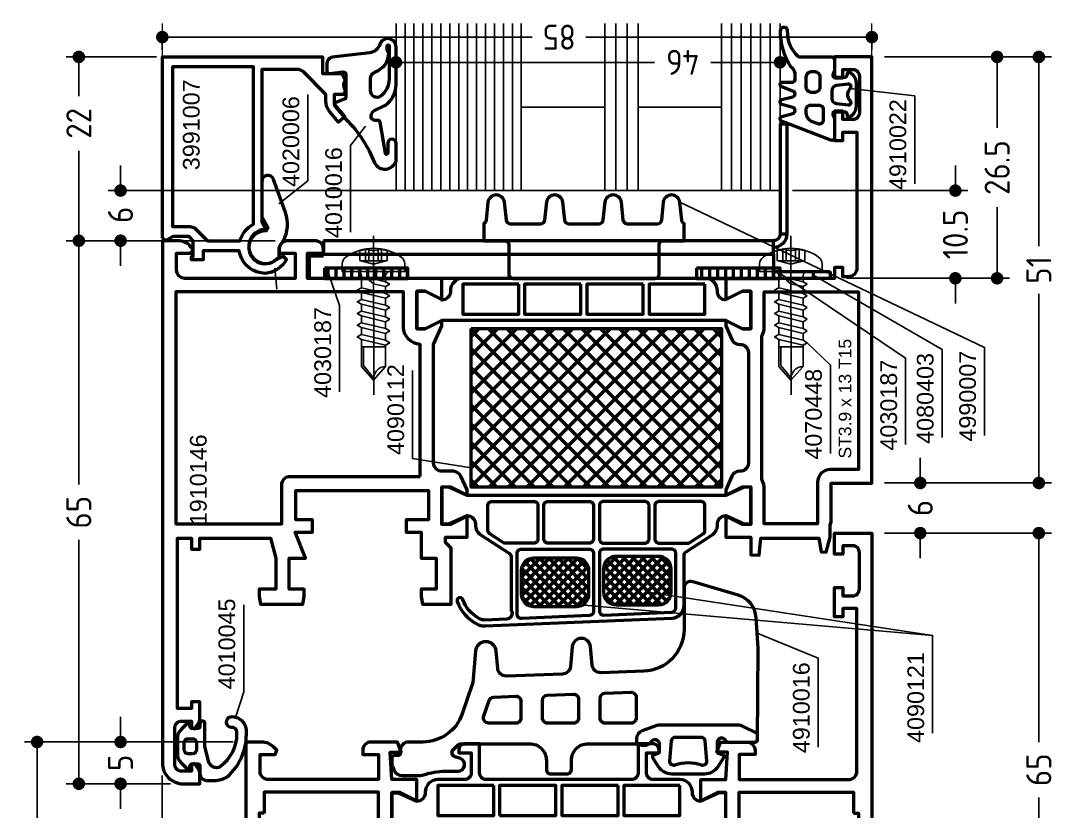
# Model space of a CAD drawing. Header units: millimetres. Extents: x 10 to 163, y -21 to 218.
# Drawn here: x 29.8 to 153.8, y 123.5 to 218.2 of the extents above; entities that cross this region are included whole.
import ezdxf

# ---------------------------------------------------------------- set-up
doc = ezdxf.new("R2010")
doc.units = ezdxf.units.MM
doc.linetypes.add('CENTER', pattern=[50.8, 31.75, -6.35, 6.35, -6.35])
doc.linetypes.add('HIDDEN', pattern=[9.525, 6.35, -3.175])
for name, color, linetype, lineweight in [('AM_5', 3, 'Continuous', 25), ('AM_C', 50, 'Continuous', 50), ('AM_S', 80, 'Continuous', 50), ('Cont2', 2, 'Continuous', 25), ('Cont3', 70, 'Continuous', 18)]:
    doc.layers.add(name, color=color, linetype=linetype, lineweight=lineweight)
doc.styles.add('HBS_DIMTEXTSTYLE', font='isocp.shx')
doc.styles.add('SWISSL', font='swissl.ttf')
doc.dimstyles.new('Konstruktionsschnitt 1-1$0', dxfattribs={"dimtxt": 3, "dimasz": 1.5, "dimexe": 1.5, "dimexo": 1.5, "dimgap": 1.5, "dimtad": 0, "dimdsep": 46, "dimtxsty": 'HBS_DIMTEXTSTYLE', "dimblk": 'PUNKT', "dimcen": 0, "dimclrd": 3, "dimclre": 3, "dimclrt": 2, "dimadec": 1, "dimazin": 2, "dimtfac": 0.7, "dimtofl": 0, "dimtmove": 0, "dimatfit": 3, "dimfxl": 0, "dimtolj": 1, "dimtzin": 0, "dimarcsym": 0})

# ---------------------------------------------------------------- blocks, each defined once
blk = doc.blocks.new('PUNKT')
at = {"color": 0, "linetype": 'Continuous'}
blk.add_line((-0.5, 0), (-1, 0), dxfattribs=at)
at = {"color": 0, "linetype": 'Continuous', "const_width": 0.5}
blk.add_lwpolyline([(-0.25, 0, 1), (0.25, 0, 1)], format="xyb", close=True, dxfattribs=at)
blk = doc.blocks.new('*D6')
at = {"layer": 'AM_5', "color": 3, "lineweight": -2, "transparency": 16777216}
for p, q in [((133.31, 156.82), (153.31, 156.82)), ((151.81, 155.32), (151.81, 131.79)), ((151.81, 93.32), (151.81, 125.18)), ((133.31, 91.82), (153.31, 91.82))]:
    blk.add_line(p, q, dxfattribs=at)
at = {"layer": 'AM_5', "color": 3, "lineweight": -2, "transparency": 16777216, "xscale": 1.5, "yscale": 1.5, "zscale": 1.5}
for p, rotation in [((151.81, 156.82), 90), ((151.81, 91.82), 270)]:
    blk.add_blockref('PUNKT', p, dxfattribs=dict(at, rotation=rotation))
at = {"layer": 'AM_5', "color": 2, "linetype": 'Continuous', "transparency": 16777216, "insert": (151.81, 128.49), "char_height": 3, "attachment_point": 5, "rotation": 90, "style": 'HBS_DIMTEXTSTYLE'}
blk.add_mtext('\\A1;65', dxfattribs=at)
blk = doc.blocks.new('*D7')
at = {"layer": 'AM_5', "color": 3, "lineweight": -2, "transparency": 16777216}
for p, q in [((141.81, 199.32), (141.81, 200.82)), ((122.31, 197.82), (143.31, 197.82)), ((128.81, 187.32), (143.31, 187.32)), ((141.81, 185.82), (141.81, 184.32))]:
    blk.add_line(p, q, dxfattribs=at)
at = {"layer": 'AM_5', "color": 3, "lineweight": -2, "transparency": 16777216, "xscale": 1.5, "yscale": 1.5, "zscale": 1.5}
for p, rotation in [((141.81, 197.82), 270), ((141.81, 187.32), 90)]:
    blk.add_blockref('PUNKT', p, dxfattribs=dict(at, rotation=rotation))
at = {"layer": 'AM_5', "color": 2, "linetype": 'Continuous', "transparency": 16777216, "insert": (141.81, 192.57), "char_height": 3, "attachment_point": 5, "rotation": 90, "style": 'HBS_DIMTEXTSTYLE'}
blk.add_mtext('\\A1;10.5', dxfattribs=at)
blk = doc.blocks.new('*D8')
at = {"layer": 'AM_5', "color": 3, "lineweight": -2, "transparency": 16777216}
for p, q in [((133.31, 213.82), (148.31, 213.82)), ((146.81, 212.32), (146.81, 205.32)), ((146.81, 188.82), (146.81, 195.82)), ((128.81, 187.32), (148.31, 187.32))]:
    blk.add_line(p, q, dxfattribs=at)
at = {"layer": 'AM_5', "color": 3, "lineweight": -2, "transparency": 16777216, "xscale": 1.5, "yscale": 1.5, "zscale": 1.5}
for p, rotation in [((146.81, 213.82), 90), ((146.81, 187.32), 270)]:
    blk.add_blockref('PUNKT', p, dxfattribs=dict(at, rotation=rotation))
at = {"layer": 'AM_5', "color": 2, "linetype": 'Continuous', "transparency": 16777216, "insert": (146.81, 200.57), "char_height": 3, "attachment_point": 5, "rotation": 90, "style": 'HBS_DIMTEXTSTYLE'}
blk.add_mtext('\\A1;26.5', dxfattribs=at)
blk = doc.blocks.new('*D9')
at = {"layer": 'AM_5', "color": 3, "lineweight": -2, "transparency": 16777216}
for p, q in [((133.31, 213.82), (153.31, 213.82)), ((151.81, 212.32), (151.81, 191.17)), ((151.81, 164.32), (151.81, 185.47)), ((133.31, 162.82), (153.31, 162.82))]:
    blk.add_line(p, q, dxfattribs=at)
at = {"layer": 'AM_5', "color": 3, "lineweight": -2, "transparency": 16777216, "xscale": 1.5, "yscale": 1.5, "zscale": 1.5}
for p, rotation in [((151.81, 213.82), 90), ((151.81, 162.82), 270)]:
    blk.add_blockref('PUNKT', p, dxfattribs=dict(at, rotation=rotation))
at = {"layer": 'AM_5', "color": 2, "linetype": 'Continuous', "transparency": 16777216, "insert": (151.81, 188.32), "char_height": 3, "attachment_point": 5, "rotation": 90, "style": 'HBS_DIMTEXTSTYLE'}
blk.add_mtext('\\A1;51', dxfattribs=at)
blk = doc.blocks.new('*D10')
at = {"layer": 'AM_5', "color": 3, "lineweight": -2, "transparency": 16777216}
for p, q in [((137.61, 164.32), (137.61, 165.82)), ((133.31, 162.82), (139.11, 162.82)), ((133.31, 156.82), (139.11, 156.82)), ((137.61, 155.32), (137.61, 153.82))]:
    blk.add_line(p, q, dxfattribs=at)
at = {"layer": 'AM_5', "color": 3, "lineweight": -2, "transparency": 16777216, "xscale": 1.5, "yscale": 1.5, "zscale": 1.5}
for p, rotation in [((137.61, 162.82), 270), ((137.61, 156.82), 90)]:
    blk.add_blockref('PUNKT', p, dxfattribs=dict(at, rotation=rotation))
at = {"layer": 'AM_5', "color": 2, "linetype": 'Continuous', "transparency": 16777216, "insert": (137.61, 159.82), "char_height": 3, "attachment_point": 5, "rotation": 90, "style": 'HBS_DIMTEXTSTYLE'}
blk.add_mtext('\\A1;6', dxfattribs=at)
blk = doc.blocks.new('*D11')
at = {"layer": 'AM_5', "color": 3, "lineweight": -2, "transparency": 16777216}
for p, q in [((74.81, 216.32), (74.81, 211.67)), ((120.81, 216.32), (120.81, 211.67)), ((76.31, 213.17), (105.77, 213.17)), ((119.31, 213.17), (112.52, 213.17))]:
    blk.add_line(p, q, dxfattribs=at)
at = {"layer": 'AM_5', "color": 3, "lineweight": -2, "transparency": 16777216, "xscale": 1.5, "yscale": 1.5, "zscale": 1.5, "rotation": 180}
blk.add_blockref('PUNKT', (74.81, 213.17), dxfattribs=at)
at = {"layer": 'AM_5', "color": 3, "lineweight": -2, "transparency": 16777216, "xscale": 1.5, "yscale": 1.5, "zscale": 1.5}
blk.add_blockref('PUNKT', (120.81, 213.17), dxfattribs=at)
at = {"layer": 'AM_5', "color": 2, "linetype": 'Continuous', "transparency": 16777216, "insert": (109.14, 213.17), "char_height": 3, "attachment_point": 5, "rotation": 180, "style": 'HBS_DIMTEXTSTYLE'}
blk.add_mtext('\\A1;46', dxfattribs=at)
blk = doc.blocks.new('*D12')
at = {"layer": 'AM_5', "color": 3, "lineweight": -2, "transparency": 16777216}
for p, q in [((46.81, 216.32), (46.81, 214.69)), ((48.31, 216.19), (91.13, 216.19)), ((130.31, 216.19), (97.55, 216.19)), ((131.81, 216.32), (131.81, 214.69))]:
    blk.add_line(p, q, dxfattribs=at)
at = {"layer": 'AM_5', "color": 3, "lineweight": -2, "transparency": 16777216, "xscale": 1.5, "yscale": 1.5, "zscale": 1.5, "rotation": 180}
blk.add_blockref('PUNKT', (46.81, 216.19), dxfattribs=at)
at = {"layer": 'AM_5', "color": 3, "lineweight": -2, "transparency": 16777216, "xscale": 1.5, "yscale": 1.5, "zscale": 1.5}
blk.add_blockref('PUNKT', (131.81, 216.19), dxfattribs=at)
at = {"layer": 'AM_5', "color": 2, "linetype": 'Continuous', "transparency": 16777216, "insert": (94.34, 216.19), "char_height": 3, "attachment_point": 5, "rotation": 180, "style": 'HBS_DIMTEXTSTYLE'}
blk.add_mtext('\\A1;85', dxfattribs=at)
blk = doc.blocks.new('*D13')
at = {"layer": 'AM_5', "color": 3, "lineweight": -2, "transparency": 16777216}
for p, q in [((41.81, 199.32), (41.81, 200.82)), ((88.37, 197.82), (40.31, 197.82)), ((60.31, 191.82), (40.31, 191.82)), ((41.81, 190.32), (41.81, 188.82))]:
    blk.add_line(p, q, dxfattribs=at)
at = {"layer": 'AM_5', "color": 3, "lineweight": -2, "transparency": 16777216, "xscale": 1.5, "yscale": 1.5, "zscale": 1.5}
for p, rotation in [((41.81, 197.82), 270), ((41.81, 191.82), 90)]:
    blk.add_blockref('PUNKT', p, dxfattribs=dict(at, rotation=rotation))
at = {"layer": 'AM_5', "color": 2, "linetype": 'Continuous', "transparency": 16777216, "insert": (41.81, 194.92), "char_height": 3, "attachment_point": 5, "rotation": 90, "style": 'HBS_DIMTEXTSTYLE'}
blk.add_mtext('\\A1;6', dxfattribs=at)
blk = doc.blocks.new('*D14')
at = {"layer": 'AM_5', "color": 3, "lineweight": -2, "transparency": 16777216}
for p, q in [((46.11, 213.82), (35.31, 213.82)), ((36.81, 212.32), (36.81, 209.14)), ((36.81, 193.32), (36.81, 202.59)), ((46.11, 191.82), (35.31, 191.82))]:
    blk.add_line(p, q, dxfattribs=at)
at = {"layer": 'AM_5', "color": 3, "lineweight": -2, "transparency": 16777216, "xscale": 1.5, "yscale": 1.5, "zscale": 1.5}
for p, rotation in [((36.81, 213.82), 90), ((36.81, 191.82), 270)]:
    blk.add_blockref('PUNKT', p, dxfattribs=dict(at, rotation=rotation))
at = {"layer": 'AM_5', "color": 2, "linetype": 'Continuous', "transparency": 16777216, "insert": (36.81, 205.87), "char_height": 3, "attachment_point": 5, "rotation": 90, "style": 'HBS_DIMTEXTSTYLE'}
blk.add_mtext('\\A1;22', dxfattribs=at)
blk = doc.blocks.new('*D15')
at = {"layer": 'AM_5', "color": 3, "lineweight": -2, "transparency": 16777216}
for p, q in [((46.11, 191.82), (35.31, 191.82)), ((36.81, 190.32), (36.81, 162.62)), ((36.81, 128.32), (36.81, 156.01)), ((47.81, 126.82), (35.31, 126.82))]:
    blk.add_line(p, q, dxfattribs=at)
at = {"layer": 'AM_5', "color": 3, "lineweight": -2, "transparency": 16777216, "xscale": 1.5, "yscale": 1.5, "zscale": 1.5}
for p, rotation in [((36.81, 191.82), 90), ((36.81, 126.82), 270)]:
    blk.add_blockref('PUNKT', p, dxfattribs=dict(at, rotation=rotation))
at = {"layer": 'AM_5', "color": 2, "linetype": 'Continuous', "transparency": 16777216, "insert": (36.81, 159.32), "char_height": 3, "attachment_point": 5, "rotation": 90, "style": 'HBS_DIMTEXTSTYLE'}
blk.add_mtext('\\A1;65', dxfattribs=at)
blk = doc.blocks.new('*D16')
at = {"layer": 'AM_5', "color": 3, "lineweight": -2, "transparency": 16777216}
for p, q in [((41.81, 133.32), (41.81, 134.82)), ((55.31, 131.82), (40.31, 131.82)), ((47.81, 126.82), (40.31, 126.82)), ((41.81, 125.32), (41.81, 123.82))]:
    blk.add_line(p, q, dxfattribs=at)
at = {"layer": 'AM_5', "color": 3, "lineweight": -2, "transparency": 16777216, "xscale": 1.5, "yscale": 1.5, "zscale": 1.5}
for p, rotation in [((41.81, 131.82), 270), ((41.81, 126.82), 90)]:
    blk.add_blockref('PUNKT', p, dxfattribs=dict(at, rotation=rotation))
at = {"layer": 'AM_5', "color": 2, "linetype": 'Continuous', "transparency": 16777216, "insert": (41.81, 129.32), "char_height": 3, "attachment_point": 5, "rotation": 90, "style": 'HBS_DIMTEXTSTYLE'}
blk.add_mtext('\\A1;5', dxfattribs=at)
blk = doc.blocks.new('*D17')
at = {"layer": 'AM_5', "color": 3, "lineweight": -2, "transparency": 16777216}
for p, q in [((56.81, 130.32), (56.81, 117.84)), ((46.81, 127.82), (46.81, 117.84)), ((48.31, 119.34), (49.36, 119.34)), ((55.31, 119.34), (55.07, 119.34))]:
    blk.add_line(p, q, dxfattribs=at)
at = {"layer": 'AM_5', "color": 3, "lineweight": -2, "transparency": 16777216, "xscale": 1.5, "yscale": 1.5, "zscale": 1.5, "rotation": 180}
blk.add_blockref('PUNKT', (46.81, 119.34), dxfattribs=at)
at = {"layer": 'AM_5', "color": 3, "lineweight": -2, "transparency": 16777216, "xscale": 1.5, "yscale": 1.5, "zscale": 1.5}
blk.add_blockref('PUNKT', (56.81, 119.34), dxfattribs=at)
at = {"layer": 'AM_5', "color": 2, "linetype": 'Continuous', "transparency": 16777216, "insert": (52.21, 119.34), "char_height": 3, "attachment_point": 5, "rotation": 180, "style": 'HBS_DIMTEXTSTYLE'}
blk.add_mtext('\\A1;10', dxfattribs=at)
blk = doc.blocks.new('*D5')
at = {"layer": 'AM_5', "color": 3, "lineweight": -2, "transparency": 16777216}
for p, q in [((55.31, 131.82), (30.31, 131.82)), ((31.81, 130.32), (31.81, 115.12)), ((31.81, 93.32), (31.81, 108.51)), ((55.31, 91.82), (30.31, 91.82))]:
    blk.add_line(p, q, dxfattribs=at)
at = {"layer": 'AM_5', "color": 3, "lineweight": -2, "transparency": 16777216, "xscale": 1.5, "yscale": 1.5, "zscale": 1.5}
for p, rotation in [((31.81, 131.82), 90), ((31.81, 91.82), 270)]:
    blk.add_blockref('PUNKT', p, dxfattribs=dict(at, rotation=rotation))
at = {"layer": 'AM_5', "color": 2, "linetype": 'Continuous', "transparency": 16777216, "insert": (31.81, 111.82), "char_height": 3, "attachment_point": 5, "rotation": 90, "style": 'HBS_DIMTEXTSTYLE'}
blk.add_mtext('\\A1;40', dxfattribs=at)
blk = doc.blocks.new('WS4070448')
at = {"linetype": 'CENTER'}
blk.add_line((-0.02, -14.76), (0, 4.3), dxfattribs=at)
at = {"linetype": 'HIDDEN'}
for p, q in [((-0.97, 1.33), (-0.97, 2.72)), ((-0.56, 1.33), (-0.56, 2.61)), ((0.56, 1.33), (0.56, 2.61)), ((0.97, 1.33), (0.97, 2.72))]:
    blk.add_line(p, q, dxfattribs=at)
for p, q in [((-1.45, -9), (-1.45, -11.36)), ((-1.45, -9), (1.45, -9)), ((1.45, -11.36), (1.45, -9)), ((-1.45, -11.36), (0, -13)), ((0, -13), (1.45, -11.36))]:
    blk.add_line(p, q)
blk.add_lwpolyline([(3.32, 1.75, 0.314856), (-3.32, 1.75, 0.244912), (-3.75, 0.93), (-3.75, 0), (3.75, 0), (3.75, 0.93, 0.244912), (3.32, 1.75, 0.138291)], format="xyb")
for points in [[(-1.65, 2.56), (-1.65, 1.33)], [(1.65, 2.56), (1.65, 1.33)], [(-1.65, 1.33), (0, 0.89)], [(1.65, 1.33), (0, 0.89)]]:
    blk.add_lwpolyline(points, dxfattribs=at)
for points in [[(-1.95, -1.5), (-1.45, -1.79), (0, -1.44), (0.5, -1.07), (0, -0.87), (-1.45, -1.21)], [(-1.95, -2.9), (-1.45, -3.19), (1.45, -2.5), (1.95, -2.21), (1.45, -1.92), (-1.45, -2.61)], [(-1.95, -4.3), (-1.45, -4.59), (1.45, -3.9), (1.95, -3.61), (1.45, -3.32), (-1.45, -4.01)], [(-1.95, -5.7), (-1.45, -5.99), (1.45, -5.3), (1.95, -5.01), (1.45, -4.72), (-1.45, -5.41)], [(-1.95, -7.1), (-1.45, -7.39), (1.45, -6.7), (1.95, -6.41), (1.45, -6.12), (-1.45, -6.81)], [(-1.95, -8.5), (-1.45, -8.79), (1.45, -8.1), (1.95, -7.81), (1.45, -7.52), (-1.45, -8.21)]]:
    blk.add_lwpolyline(points, close=True)
for points in [[(-1.45, -0.5), (-1.45, -1.21)], [(1.45, -0.5), (1.45, -1.92)], [(-1.45, -1.79), (-1.45, -2.21)], [(-1.45, -1.79), (-1.45, -2.61)], [(-1.45, -1.79), (-1.45, -2.61)], [(-1.45, -3.19), (-1.45, -4.01)], [(1.45, -2.5), (1.45, -3.32)], [(-1.45, -4.59), (-1.45, -5.41)], [(1.45, -3.9), (1.45, -4.72)], [(-1.45, -5.99), (-1.45, -6.81)], [(1.45, -5.3), (1.45, -6.12)], [(-1.45, -7.39), (-1.45, -8.21)], [(1.45, -6.7), (1.45, -7.52)], [(1.45, -8.1), (1.45, -9)], [(-1.45, -8.79), (-1.45, -9)], [(1.2, -9), (1.2, -11.25), (0.03, -12.65)], [(1.45, -9.5), (1.45, -10.32)], [(-1.45, -10.19), (-1.45, -11.01)]]:
    blk.add_lwpolyline(points)
for centre, radius, start, end in [((-1.59, 3.84), 1.28, 267.2848, 298.8872), ((0, 5.49), 2.94, 250.6988, 289.3012), ((1.59, 3.84), 1.28, 241.1128, 272.7152), ((-1.31, 2.49), 1.21, 253.6643, 286.3357), ((0, 11.41), 10.13, 264.4948, 275.5052), ((1.31, 2.49), 1.21, 253.6643, 286.3357)]:
    blk.add_arc(centre, radius, start, end, dxfattribs=at)
for centre, radius, start, end in [((-1.95, -0.5), 0.5, 0, 90), ((1.95, -0.5), 0.5, 90, 180), ((-1.46, -12.83), 1.47, 353.4244, 89.6688)]:
    blk.add_arc(centre, radius, start, end)
blk = doc.blocks.new('ZAHL links')
at = {"layer": 'AM_5', "color": 2, "linetype": 'Continuous', "style": 'SWISSL'}
blk.add_attdef('XXX', (1.85, -2.5), '', height=1.5, dxfattribs=at)
blk = doc.blocks.new('WI1910146')
for points in [[(-57.5, 30.2), (-57.5, 29.55), (-59.5, 30.55), (-60.5, 30.55), (-60.5, 26.05), (-59.5, 26.05), (-57.5, 27.05), (-57.5, 24.5), (-60.5, 24.5), (-60.5, 22.4), (-61.5, 22.35), (-61.7, 24.4), (-68.65, 24.4), (-68.94, 22.75), (-69.52, 22.72), (-70, 24.5), (-70, 26), (-70.1, 26.37), (-70.1, 31), (-75, 31), (-75, 82), (-70.5, 82), (-70.5, 79.5), (-71.5, 79.5), (-71.5, 80.5), (-72.7, 80.5, 0.414214), (-73.5, 79.7), (-73.5, 75.3, 0.414214), (-72.7, 74.5), (-71.5, 74.5), (-71.5, 75.5), (-70.5, 75.5), (-70.5, 72), (-71.5, 72), (-71.5, 73), (-73.2, 73), (-73.2, 56.7, 0.414214), (-72.2, 55.7), (-71.5, 55.7), (-71.5, 56.8), (-70.5, 56.8), (-70.5, 55.5), (-57.5, 55.5), (-57.5, 52.95), (-59.5, 53.95), (-60.5, 53.95), (-60.5, 49.45), (-59.5, 49.45), (-57.5, 50.45), (-57.5, 49.8), (-58.23, 48.19, -0.301742), (-59.17, 47.6, 0.422452), (-60.2, 46.6), (-60.2, 33.4, 0.422452), (-59.17, 32.4, -0.301742), (-58.23, 31.81), (-57.5, 30.2)], [(-23.5, 32.4, 0.414214), (-22.5, 33.4), (-22.5, 47.6), (-23.5, 49.8), (-23.5, 50.45), (-21.5, 49.45), (-20.5, 49.45), (-20.5, 53.95), (-21.5, 53.95), (-23.5, 52.95), (-23.5, 55.5), (-7.4, 55.5), (-7.4, 58.5), (-9.3, 58.5), (-9.3, 59, -0.414214), (-8.3, 60), (-5, 60, -0.414214), (-4, 59), (-4, 58.5), (-5.9, 58.5), (-5.9, 55.5), (7.3, 55.5, 0.414214), (8.3, 56.5), (8.3, 58.5), (6.5, 58.5), (6.29, 59.01), (6.69, 59.41, -0.198912), (8.1, 60), (10, 60), (10, -2.5, -0.414214), (7.5, -5), (5.5, -5), (5.5, -3.81, -0.153102), (5.68, -3.24), (6.14, -2.59), (6.5, -2.7), (6.5, -3.5), (7.7, -3.5, 0.414214), (8.5, -2.7), (8.5, 1.7, 0.414214), (7.7, 2.5), (6.5, 2.5), (6.5, 1.7), (6.14, 1.59), (5.68, 2.24, -0.153102), (5.5, 2.81), (5.5, 4.8), (6.5, 4.8), (6.5, 4), (8.2, 4), (8.2, 24.4), (6.5, 24.4), (6.5, 23.1), (5.5, 23.1), (5.5, 24.4), (-2.96, 24.4), (-3.6, 22), (-3.6, 18.3), (-1.6, 18.3), (-1.6, 17.4), (-1.76, 16.5), (-6.84, 16.5), (-7, 17.4), (-7, 18.3), (-5.2, 18.3), (-5.2, 22), (-7.14, 22), (-5.9, 25.1), (-8, 25.1), (-8, 26.6), (-6, 26.6), (-6, 30.1), (-21.9, 30.1), (-21.9, 26.6), (-19.2, 26.6), (-19.2, 25.1), (-21, 25.1), (-21, 22), (-22.8, 22), (-22.8, 18.3), (-21, 18.3), (-21, 17.4), (-21.16, 16.5), (-24.6, 16.5), (-24.6, 23.2), (-23.9, 23.9), (-23.9, 24.5), (-26.5, 24.5), (-26.5, 27.05), (-24.5, 26.05), (-23.5, 26.05), (-23.5, 30.55), (-24.5, 30.55), (-26.5, 29.55), (-26.5, 30.2), (-25.77, 31.81, -0.294108), (-24.86, 32.4), (-23.5, 32.4)], [(-57.5, 52.9, 0.414214), (-56.5, 53.9), (-56.5, 54, -0.414214), (-55, 55.5), (-26, 55.5, -0.414214), (-24.5, 54), (-24.5, 53.9, 0.414214), (-23.5, 52.9), (-23.5, 52.95), (-21.5, 53.95), (-20.5, 53.95), (-20.5, 49.45), (-21.5, 49.45), (-23.5, 50.45), (-23.5, 50.5), (-57.5, 50.5), (-57.5, 50.45), (-59.5, 49.45), (-60.5, 49.45), (-60.5, 53.95), (-59.5, 53.95), (-57.5, 52.95), (-57.5, 52.9)], [(-62.1, 49.65), (-62.1, 53.9), (-73.4, 53.9), (-73.4, 32.6), (-70, 32.6, -0.414214), (-68.5, 31.1), (-68.5, 26.1), (-62.1, 26.1), (-62.1, 30.35, -0.112281), (-61.9, 31.24, 0.112281), (-61.8, 31.67), (-61.8, 48.33, 0.112281), (-61.9, 48.76, -0.112281), (-62.1, 49.65)], [(-20.9, 31.8), (-20.9, 47.6, 0.407087), (-18.9, 49.65), (-18.9, 53.9), (8.4, 53.9), (8.4, 26.1), (-4.3, 26.1), (-4.3, 30.8, 0.414214), (-5.3, 31.8), (-20.9, 31.8)], [(-28.18, 24.75), (-31.57, 22.55, 0.253968), (-31.8, 22.13), (-31.8, 15.77, 0.569247), (-31.23, 14.71), (-28.65, 14.6, 0.139453), (-27.96, 14.77, 0.173382), (-25.98, 17.05, -1), (-25.32, 16.8, -0.173382), (-27.62, 14.16, -0.139453), (-28.68, 13.9), (-51.06, 14.84, -0.401995), (-52.5, 16.34), (-52.5, 22.33, 0.253968), (-52.73, 22.75), (-55.82, 24.75, -0.253968), (-56.5, 26.01), (-56.5, 26.1, 0.414214), (-57.5, 27.1), (-57.5, 27.1), (-57.5, 27.1), (-57.5, 27.1), (-59.7, 26.1), (-60.5, 26.1), (-60.5, 30.5), (-59.7, 30.5), (-57.5, 29.5), (-26.5, 29.5), (-24.3, 30.5), (-23.5, 30.5), (-23.5, 26.1), (-24.3, 26.1), (-26.5, 27.1, 0.414214), (-27.5, 26.1), (-27.5, 26.01, -0.253968), (-28.18, 24.75)], [(-53.19, 23.88), (-54.77, 24.91, -0.253968), (-55, 25.33), (-55, 28.3, -0.414214), (-54.5, 28.8), (-49.5, 28.8, -0.414214), (-49, 28.3), (-49, 24.3, -0.414214), (-49.5, 23.8), (-52.91, 23.8, -0.144993), (-53.19, 23.88)], [(-48.3, 28.3, -0.414214), (-47.8, 28.8), (-42.85, 28.8, -0.414214), (-42.35, 28.3), (-42.35, 24.3, -0.414214), (-42.85, 23.8), (-47.8, 23.8, -0.414214), (-48.3, 24.3), (-48.3, 28.3)], [(-41.65, 28.3), (-41.65, 24.3, 0.414214), (-41.15, 23.8), (-36.2, 23.8, 0.414214), (-35.7, 24.3), (-35.7, 28.3, 0.414214), (-36.2, 28.8), (-41.15, 28.8, 0.414214), (-41.65, 28.3)], [(-30.81, 23.88), (-29.23, 24.91, 0.253968), (-29, 25.33), (-29, 28.3, 0.414214), (-29.5, 28.8), (-34.5, 28.8, 0.414214), (-35, 28.3), (-35, 24.3, 0.414214), (-34.5, 23.8), (-31.09, 23.8, 0.144993), (-30.81, 23.88)], [(-42.87, 15.2), (-51.02, 15.54, -0.401995), (-51.5, 16.04), (-51.5, 22.6, -0.414214), (-51, 23.1), (-42.85, 23.1, -0.414214), (-42.35, 22.6), (-42.35, 15.7, -0.426538), (-42.87, 15.2)], [(-41.17, 15.13), (-33.02, 14.78, 0.426538), (-32.5, 15.28), (-32.5, 22.6, 0.414214), (-33, 23.1), (-41.15, 23.1, 0.414214), (-41.65, 22.6), (-41.65, 15.63, 0.401995), (-41.17, 15.13)]]:
    blk.add_lwpolyline(points, format="xyb", close=True)
for points in [[(-55, 54.8), (-48.3, 54.8), (-48.3, 51.2), (-55, 51.2), (-55, 54.8)], [(-47.6, 54.8), (-40.85, 54.8), (-40.85, 51.2), (-47.6, 51.2), (-47.6, 54.8)], [(-40.15, 54.8), (-33.4, 54.8), (-33.4, 51.2), (-40.15, 51.2), (-40.15, 54.8)], [(-32.7, 54.8), (-26, 54.8), (-26, 51.2), (-32.7, 51.2), (-32.7, 54.8)]]:
    blk.add_lwpolyline(points, close=True)
blk = doc.blocks.new('WI3991007')
for points in [[(0, 0.3), (0, 22), (-19.2, 22), (-19.2, 20), (-21.5, 20), (-21.9, 19.21, -0.339409), (-21.93, 17.99), (-21.7, 17.5), (-20.6, 17.5), (-20.6, 16.35), (-21.88, 14.82), (-21.12, 14.18), (-20.07, 15.43, 0.176327), (-19.6, 16.71), (-19.6, 17.5), (-16.89, 20.21, -0.201449), (-16.18, 20.5), (-11.9, 20.5), (-11.9, 2.2), (-12.48, 1.19), (-12.04, 1.13, -1.373176), (-13.64, -2.22), (-14.47, -1.83), (-14.87, -2.23, 0.274409), (-12.3, -3.9, 0.341999), (-9.3, -1.58), (-9.2, -1.2), (-4.9, -1.2), (-4.9, -2.3), (-3.5, -2.3), (-3.5, -1.9), (-3.7, -1.9), (-3.7, 0), (-3.2, 0.5), (-1.25, 0.5), (-0.45, 0.04), (0, 0.3)], [(-3.99, 1.41), (-5.4, 0), (-9.31, 0, 0.213458), (-10.9, 1.97), (-10.9, 20.8), (-1.2, 20.8), (-1.2, 1.7), (-3.28, 1.7, 0.198912), (-3.99, 1.41)]]:
    blk.add_lwpolyline(points, format="xyb", close=True)
blk = doc.blocks.new('WI1311073')
for points in [[(20.5, 29.8), (20.5, 30.5), (18.3, 29.5), (17.5, 29.5), (17.5, 33.9), (18.3, 33.9), (20.5, 32.9), (20.5, 35.5), (17.5, 35.5), (17.28, 38.8), (18.59, 38.8), (18.15, 40), (15, 40, 0.414214), (14, 39), (14, 38.5), (15.9, 38.5), (15.9, 35.5), (2.8, 35.5, -0.414214), (1.8, 36.5), (1.8, 56), (3.5, 56), (3.5, 55), (4.5, 55), (4.5, 58.5), (3.5, 58.5), (3.5, 57.5), (2.3, 57.5, -0.414214), (1.5, 58.3), (1.5, 62.7, -0.414214), (2.3, 63.5), (3.5, 63.5), (3.5, 62.5), (4.5, 62.5), (4.5, 65), (0, 65), (0, 0), (1.9, 0, 0.198912), (3.31, 0.59), (3.71, 0.99), (3.5, 1.5), (1.7, 1.5), (1.7, 3.5, -0.414214), (2.7, 4.5), (15.9, 4.5), (15.9, 1.5), (14, 1.5), (14, 1, 0.414214), (15, 0), (18.15, 0), (18.59, 1.2), (17.28, 1.2), (17.5, 4.5), (20.5, 4.5), (20.5, 7.1), (18.3, 6.1), (17.5, 6.1), (17.5, 10.5), (18.3, 10.5), (20.5, 9.5), (20.5, 10.2), (19.77, 11.81, 0.294108), (18.86, 12.4), (18.7, 12.4, -0.414214), (17.7, 13.4), (17.7, 26.6, -0.414214), (18.7, 27.6), (18.86, 27.6, 0.294108), (19.77, 28.19), (20.5, 29.8)], [(54.5, 32.9), (54.5, 32.95), (56.5, 33.95), (57.5, 33.95), (57.5, 29.45), (56.5, 29.45), (54.5, 30.45), (54.5, 30.5), (20.5, 30.5), (20.5, 30.45), (18.5, 29.45), (17.5, 29.45), (17.5, 33.95), (18.5, 33.95), (20.5, 32.95), (20.5, 32.9, 0.414214), (21.5, 33.9), (21.5, 34, -0.414214), (23, 35.5), (26.2, 35.5, 0.414214), (27, 36.3), (27, 38.7), (25.5, 38.7), (25.5, 39, -0.414214), (26.3, 39.8), (28, 39.8), (28, 36.3, 0.414214), (28.8, 35.5), (46.2, 35.5, 0.414214), (47, 36.3), (47, 39.8), (48.7, 39.8, -0.414214), (49.5, 39), (49.5, 38.7), (48, 38.7), (48, 36.3, 0.414214), (48.8, 35.5), (52, 35.5, -0.414214), (53.5, 34), (53.5, 33.9, 0.414214), (54.5, 32.9)], [(54.5, 10.2), (55.23, 11.81, -0.294108), (56.14, 12.4), (56.3, 12.4, 0.414214), (57.3, 13.4), (57.3, 26.6, 0.414214), (56.3, 27.6), (56.14, 27.6, -0.294108), (55.23, 28.19), (54.5, 29.8), (54.5, 30.5), (56.7, 29.5), (57.5, 29.5), (57.5, 33.9), (56.7, 33.9), (54.5, 32.9), (54.5, 35.5), (57.5, 35.5), (57.72, 38.8), (56.41, 38.8), (56.85, 40), (60, 40, -0.414214), (61, 39), (61, 38.5), (59.1, 38.5), (59.1, 35.5), (72.3, 35.5, 0.414214), (73.3, 36.5), (73.3, 38.5), (71.5, 38.5), (71.29, 39.01), (71.69, 39.41, -0.198912), (73.1, 40), (75, 40), (75, 0), (73.1, 0, -0.198912), (71.69, 0.59), (71.29, 0.99), (71.5, 1.5), (73.3, 1.5), (73.3, 3.5, 0.414214), (72.3, 4.5), (59.1, 4.5), (59.1, 1.5), (61, 1.5), (61, 1, -0.414214), (60, 0), (56.85, 0), (56.41, 1.2), (57.72, 1.2), (57.5, 4.5), (54.5, 4.5), (54.5, 7.1), (56.7, 6.1), (57.5, 6.1), (57.5, 10.5), (56.7, 10.5), (54.5, 9.5), (54.5, 10.2)], [(2.2, 31.5), (1.6, 31.5), (1.6, 8.5), (2.2, 8.5), (2.2, 6), (15.9, 6), (15.9, 10.35, -0.112281), (16.1, 11.24, 0.112281), (16.2, 11.67), (16.2, 28.33, 0.112281), (16.1, 28.76, -0.112281), (15.9, 29.65), (15.9, 34), (2.2, 34), (2.2, 31.5)], [(72.8, 31.5), (73.4, 31.5), (73.4, 8.5), (72.8, 8.5), (72.8, 6), (59.1, 6), (59.1, 10.35, 0.112281), (58.9, 11.24, -0.112281), (58.8, 11.67), (58.8, 28.33, -0.112281), (58.9, 28.76, 0.112281), (59.1, 29.65), (59.1, 34), (72.8, 34), (72.8, 31.5)], [(54.5, 7.1), (54.5, 7.05), (56.5, 6.05), (57.5, 6.05), (57.5, 10.55), (56.5, 10.55), (54.5, 9.55), (54.5, 9.5), (20.5, 9.5), (20.5, 9.55), (18.5, 10.55), (17.5, 10.55), (17.5, 6.05), (18.5, 6.05), (20.5, 7.05), (20.5, 7.1, -0.414214), (21.5, 6.1), (21.5, 6, 0.414214), (23, 4.5), (26.2, 4.5, -0.414214), (27, 3.7), (27, 1.3), (25.5, 1.3), (25.5, 1, 0.414214), (26.3, 0.2), (28, 0.2), (28, 3.7, -0.414214), (28.8, 4.5), (46.2, 4.5, -0.414214), (47, 3.7), (47, 0.2), (48.7, 0.2, 0.414214), (49.5, 1), (49.5, 1.3), (48, 1.3), (48, 3.7, -0.414214), (48.8, 4.5), (52, 4.5, 0.414214), (53.5, 6), (53.5, 6.1, -0.414214), (54.5, 7.1)]]:
    blk.add_lwpolyline(points, format="xyb", close=True)
for points in [[(23, 34.8), (29.7, 34.8), (29.7, 31.2), (23, 31.2), (23, 34.8)], [(30.4, 34.8), (37.15, 34.8), (37.15, 31.2), (30.4, 31.2), (30.4, 34.8)], [(44.6, 31.2), (37.85, 31.2), (37.85, 34.8), (44.6, 34.8), (44.6, 31.2)], [(45.3, 34.8), (52, 34.8), (52, 31.2), (45.3, 31.2), (45.3, 34.8)], [(23, 5.2), (29.7, 5.2), (29.7, 8.8), (23, 8.8), (23, 5.2)], [(30.4, 5.2), (37.15, 5.2), (37.15, 8.8), (30.4, 8.8), (30.4, 5.2)], [(44.6, 8.8), (37.85, 8.8), (37.85, 5.2), (44.6, 5.2), (44.6, 8.8)], [(45.3, 5.2), (52, 5.2), (52, 8.8), (45.3, 8.8), (45.3, 5.2)]]:
    blk.add_lwpolyline(points, close=True)
blk = doc.blocks.new('WI4010016')
for points in [[(1.19, 1.96, -0.346133), (1.8, 1.18), (1.8, 0.3, -0.449698), (1.46, 0), (-0.16, 0.2, 0.449698), (-0.5, -0.1), (-0.5, -2.79, 0.315299), (-0.3, -3.07), (0.7, -3.44, -0.548619), (0.81, -3.93), (-0.5, -5.46, 0.104737), (-3.91, -10.66, -0.684728), (-6.5, -10.42), (-6.5, -8.36, -1), (-5.5, -8.36), (-5.5, -9.42, 0.287601), (-5.34, -9.69, 0.156883), (-5.25, -9.53), (-4.59, -5.82, -0.041381), (-4.57, -5.74), (-4.52, -5.69, -0.200274), (-4.31, -5.6), (-4, -5.6, 0.57735), (-3.57, -4.85), (-3.72, -4.58, 0.149451), (-3.85, -4.46), (-5.14, -3.83, -0.069927), (-5.25, -3.76), (-5.51, -3.53, -0.212557), (-6.5, -1.3), (-6.5, 3.2, -0.852431), (-4.55, 3.51, 0.291336), (-3.3, 2.49), (1.19, 1.96)], [(-3.4, -2, -0.612992), (-4.67, -2.65, -0.239931), (-5.7, -0.63), (-5.7, 3.25, -1), (-5.4, 3.25), (-5.4, 2.88, -0.317837), (-5.6, 2.6), (-5.6, 2.51, 0.317975), (-3.93, 0.15, -0.317975), (-3.4, -0.6), (-3.4, -2)]]:
    blk.add_lwpolyline(points, format="xyb", close=True)
blk = doc.blocks.new('WI4010045')
blk.add_lwpolyline([(-5.57, 6.28, -0.447387), (-3.69, 7.99, -0.968388), (-3.78, 6.78, 0.42522), (-4.4, 6.18), (-4.4, 6.02, 0.233084), (-2.44, 2.03), (-2.44, 2.03, 0.487038), (-1.02, 2.7), (-0.6, 4.5), (-0.6, 7.2, -1), (0, 7.2), (0, 6.9, 0.414214), (0.3, 6.6), (0.95, 6.6, 0.339454), (1.14, 6.75), (1.23, 7.1, -0.57735), (1.57, 7.19), (2.26, 6.5, -0.198912), (2.7, 5.44), (2.7, 3.56, -0.198912), (2.26, 2.5), (1.57, 1.81, -0.57735), (1.23, 1.9), (1.14, 2.25, 0.339454), (0.95, 2.4), (0.3, 2.4, 0.414214), (0, 2.1), (0, 1.2, -0.414214), (-0.8, 0.4), (-1.72, 0.4, -0.144358), (-3.34, 0.88, -0.211202), (-5.57, 5.91), (-5.57, 6.03, 0.007248), (-5.57, 6.3)], format="xyb")
blk.add_lwpolyline([(0.9, 3.6), (1.4, 3.6, 0.414214), (1.9, 4.1), (1.9, 4.9, 0.414214), (1.4, 5.4), (0.9, 5.4, 0.414214), (0.4, 4.9), (0.4, 4.1, 0.414214), (0.9, 3.6)], format="xyb", close=True)
blk = doc.blocks.new('WI4030187')
h = blk.add_hatch()
h.set_pattern_fill('LINE', color=256, scale=0.3, angle=90)
h.paths.add_polyline_path([(5, 0), (5, 1.2), (-5, 1.2), (-5, 0)])
blk.add_lwpolyline([(5, 1.2), (5, 0), (-5, 0), (-5, 1.2), (5, 1.2)], close=True)
blk = doc.blocks.new('WI4080403')
for p, q in [((-56.5, 14), (-56.5, 0.8)), ((-55.7, 14), (-56.5, 14)), ((-55.7, 14), (-55.7, 0.8)), ((-56.5, 0.8), (-55.7, 0.8)), ((-54.9, -1.6), (-54.9, 0)), ((-54.9, 0), (-1, 0)), ((-1, 0), (-1, -1.6)), ((-1, -1.6), (-54.9, -1.6)), ((-54.9, -1.6), (-54.9, -4.5)), ((-1, -1.8), (-1, -1.6)), ((0.7, -1.8), (-1, -1.8)), ((0.7, -1.8), (0.7, -4.5)), ((-61.7, -3.7), (-61.7, -4.5)), ((-59.7, -3.7), (-61.7, -3.7)), ((-59.7, -4.5), (-59.7, -3.7)), ((-54.9, -3.7), (-59.7, -3.7)), ((-61.7, -4.5), (-59.7, -4.5)), ((-59.7, -4.5), (-54.9, -4.5)), ((-54.9, -4.5), (0.7, -4.5))]:
    blk.add_line(p, q)
for radius in [1.6, 0.8]:
    blk.add_arc((-54.9, 0.8), radius, 180, 270)
blk = doc.blocks.new('WI4090112')
h = blk.add_hatch()
h.set_pattern_fill('ANSI37', color=256, scale=0.5)
h.paths.add_polyline_path([(30, 0), (30, 19), (0, 19), (0, 0)])
blk.add_lwpolyline([(30, 19), (0, 19), (0, 0), (30, 0), (30, 19)], close=True)
blk = doc.blocks.new('WI4090121')
h = blk.add_hatch()
h.set_pattern_fill('ANSI37', color=256, scale=0.25, style=0)
h.paths.add_polyline_path([(-1.5, 0), (-6.6, 0, 0.414214), (-8.1, -1.5), (-8.1, -4.3, 0.414214), (-6.6, -5.8), (-1.5, -5.8, 0.414214), (0, -4.3), (0, -1.5, 0.414214)])
blk.add_lwpolyline([(-1.5, -5.8), (-6.6, -5.8, -0.414214), (-8.1, -4.3), (-8.1, -1.5, -0.414214), (-6.6, 0), (-1.5, 0, -0.414214), (0, -1.5), (0, -4.3, -0.414214), (-1.5, -5.8)], format="xyb", close=True)
blk = doc.blocks.new('WI4910016')
for points in [[(-1.14, 14.88, -0.315299), (1.01, 17.57), (6.47, 19.19, -0.501311), (7.5, 18.42), (7.5, 13.47, 0.404026), (12.33, 8.48), (17.48, 8.3, 0.39896), (18.51, 9.21), (18.7, 11.4, -0.916331), (20.9, 11.4), (21.1, 9.05, 0.378866), (22.06, 8.14), (28.79, 7.9, 0.39896), (29.83, 8.81), (30, 10.86, -0.916331), (32.5, 10.86), (32.82, 7.12, 0.061163), (32.87, 6.88), (34.08, 3.37, 0.320103), (38.81, 0), (40.5, 0, -0.414214), (41.5, -1), (41.5, -1.4, 0.414214), (41.7, -1.6), (42.2, -1.6, -0.414214), (42.5, -1.9), (42.5, -2.5, -0.100695), (42.42, -2.89), (42.21, -3.39, -0.300966), (41.29, -4), (39.06, -4, -0.08392), (38.73, -3.94, 0.08392), (36.1, -3.5), (34.6, -3.5, -0.814201), (34.28, -1.97), (34.95, -1.76, 0.566135), (35.15, -0.93), (34.57, -0.35, 0.198912), (34.21, -0.2), (26, -0.2, 0.414214), (24, -2.2), (24, -3.3, -0.414214), (23.5, -3.8), (21.5, -3.8, -0.414214), (21, -3.3), (21, -2.2, 0.414214), (19, -0.2), (13, -0.2, -0.346717), (11.52, -0.08, -0.095559), (11.45, 0.01, 0.800908), (10.5, -0.2), (10.5, -1.19, 0.315299), (10.63, -1.38), (11.17, -1.57, -0.477801), (11.27, -1.86), (10.59, -2.95, -0.244698), (8.95, -3.8), (5.05, -3.8, -0.244698), (3.41, -2.95), (2.73, -1.86), (2.73, -1.86, -0.477801), (2.83, -1.57), (3.37, -1.38, 0.315299), (3.5, -1.19), (3.5, 0, 0.824158), (2.54, 0.19, -0.305615), (2.26, 0), (-1, 0, -0.414214), (-1.3, 0.3), (-1.36, 11.22)], [(13.2, 2.9), (13.2, 5.32, -0.424475), (13.82, 5.92), (17.02, 5.81, -0.404026), (17.6, 5.21), (17.6, 2.9, -0.414214), (17, 2.3), (13.8, 2.3, -0.414214)], [(20.1, 2.9), (20.1, 5.08, -0.424475), (20.72, 5.68), (23.92, 5.57, -0.404026), (24.5, 4.97), (24.5, 2.9, -0.414214), (23.9, 2.3), (20.7, 2.3, -0.414214)], [(30.97, 2.3), (27.6, 2.3, -0.414214), (27, 2.9), (27, 4.84, -0.424475), (27.62, 5.44), (30.35, 5.34, -0.310508), (30.9, 4.94), (31.53, 3.1, -0.515034)], [(4.8, -2.26), (4.8, -2.26, 0.50777), (5.41, -2.79, -0.180982), (8.59, -2.79, 0.50777), (9.2, -2.26), (8.99, 0.14, 0.388879), (8.49, 0.6), (5.51, 0.6, 0.388879), (5.01, 0.14)]]:
    blk.add_lwpolyline(points, format="xyb", close=True)
blk.add_lwpolyline([(-1.3, 1), (0.49, 1.89, -0.116434), (0.94, 2), (10.61, 2, -0.087489), (10.78, 1.97), (12.54, 1.33, -0.315299), (13.2, 0.39), (13.2, -0.2)], format="xyb")
blk = doc.blocks.new('WI4910022')
blk.add_line((0.3, 0), (0.3, 0))
blk.add_lwpolyline([(0, -7.38), (0, -9.7, 0.537715), (0.42, -9.98), (6.32, -7.68, 0.71283), (6.28, -7.11), (4.98, -6.76, -0.767327), (4.98, -6.04), (6.28, -5.69, 0.767327), (6.28, -5.11), (4.96, -4.76, -0.767327), (4.96, -4.08), (6.28, -3.59, 0.876976), (6.2, -3), (5, -3, -0.414214), (4.7, -2.7), (4.7, -2.48, -0.288751), (5.2, -1.18, 0.150709), (6.44, 3.17, 1.016945), (5.64, 3.15, -0.221064), (4.33, 0.05, -0.039181), (3.7, 0), (0.3, 0, 0.414214), (0, -0.3), (0, -1.62), (0.19, -2.13, -0.520567), (0, -2.4), (-1.33, -2.4, -0.36397), (-1.53, -2.23), (-1.58, -1.97, 0.594937), (-1.91, -1.85), (-2.12, -2.05, 0.208), (-2.6, -3.15), (-2.6, -5.85, 0.208), (-2.12, -6.95), (-1.91, -7.15, 0.594937), (-1.58, -7.03), (-1.53, -6.77, -0.36397), (-1.33, -6.6), (0, -6.6, -0.520567), (0.19, -6.87), (0, -7.38)], format="xyb")
for points in [[(2.3, -4.2, -0.414214), (1.7, -3.6), (1.7, -2.4, -0.414214), (2.3, -1.8), (2.8, -1.8, -0.414214), (3.4, -2.4), (3.4, -3.6, -0.414214), (2.8, -4.2)], [(0.3, -4.98, -0.378866), (-0.23, -5.57), (-1.66, -5.75, -0.717695), (-1.91, -5.24, 0.421053), (-1.91, -3.76, -0.717695), (-1.66, -3.25), (-0.23, -3.43, -0.378866), (0.3, -4.02), (0.3, -4.98)], [(1.98, -7.97, -0.527791), (1.3, -7.51), (1.3, -6.3, -0.414214), (1.8, -5.8), (2.9, -5.8, -0.414214), (3.4, -6.3), (3.4, -6.73, -0.30908), (2.76, -7.67)]]:
    blk.add_lwpolyline(points, format="xyb", close=True)
blk = doc.blocks.new('WI4990007')
blk.add_lwpolyline([(23.49, 9.1, 0.900404), (21.51, 9.1), (21.28, 6.95, -0.383864), (20.78, 6.5), (17.22, 6.5, -0.383864), (16.72, 6.95), (16.49, 9.1, 0.900404), (14.51, 9.1), (14.28, 6.95, -0.383864), (13.78, 6.5), (10.22, 6.5, -0.383864), (9.72, 6.95), (9.49, 9.1, 0.900404), (7.51, 9.1), (7.28, 6.95, -0.383864), (6.78, 6.5), (3.22, 6.5, -0.383864), (2.72, 6.95), (2.49, 9.1, 0.900404), (0.51, 9.1), (0.28, 6.95, -0.259042), (0, 6.55), (0, 4.5), (2.5, 4.5, -0.414214), (3, 4), (3, 0.5, 0.414214), (3.5, 0), (20.5, 0, 0.414214), (21, 0.5), (21, 4, -0.414214), (21.5, 4.5), (24, 4.5), (24, 6.55, -0.259042), (23.72, 6.95), (23.49, 9.1)], format="xyb", close=True)
blk = doc.blocks.new('*U46')
for p, q in [((-44.93, 0), (-44.93, 20)), ((-43.86, 0), (-43.86, 20)), ((-42.79, 0), (-42.79, 20)), ((-41.71, 0), (-41.71, 20)), ((-40.64, 0), (-40.64, 20)), ((-39.57, 0), (-39.57, 20)), ((-38.5, 0), (-38.5, 20)), ((-37.43, 0), (-37.43, 20)), ((-36.36, 0), (-36.36, 20)), ((-35.29, 0), (-35.29, 20)), ((-34.21, 0), (-34.21, 20)), ((-33.14, 0), (-33.14, 20)), ((-32.07, 0), (-32.07, 20)), ((-19.67, 0), (-19.67, 20)), ((-18.33, 0), (-18.33, 20)), ((-5.83, 0), (-5.83, 20)), ((-4.67, 0), (-4.67, 20)), ((-3.5, 0), (-3.5, 20)), ((-2.33, 0), (-2.33, 20)), ((-1.17, 0), (-1.17, 20))]:
    blk.add_line(p, q)
for points in [[(-31, 20), (-31, 0), (-46, 0), (-46, 20)], [(-17, 20), (-17, 0), (-21, 0), (-21, 20)], [(0, 20), (0, 0), (-7, 0), (-7, 20)]]:
    blk.add_lwpolyline(points)
for points in [[(-21, 0), (-31, 0), (-31, 10), (-21, 10)], [(-7, 0), (-17, 0), (-17, 10), (-7, 10)]]:
    blk.add_lwpolyline(points, close=True)
blk = doc.blocks.new('WI4020006')
at = {"layer": 'AM_C'}
blk.add_lwpolyline([(0.5, 3.55), (-0.19, 2.35, 0.580267), (-0.02, 2.05, -1.597325), (-1.6, -1.28), (-1.6, -0.12), (-2.07, 0.68, -0.221695), (-2.36, 4.05), (-0.92, 8.02, -0.8391), (0.5, 7.77), (0.5, 3.55)], format="xyb", close=True, dxfattribs=at)

msp = doc.modelspace()

# ---------------------------------------------------------------- linework, layer by layer
at = {"layer": 'AM_5', "color": 3, "linetype": 'Continuous'}
msp.add_line((60.522, 186.026), (60.293, 188.515), dxfattribs=at)
at = {"layer": 'AM_5'}
msp.add_line((139.09, 144.578), (96.413, 148.262), dxfattribs=at)
for points in [[(136.946, 198.631), (136.946, 209.156), (129.223, 210.051)], [(64.241, 209.308), (64.241, 198.971), (60.754, 196.242)], [(69.36, 192.859), (69.36, 203.197), (71.132, 205.534)], [(145.303, 168.516), (145.303, 179.049), (108.808, 196.42)], [(68.046, 173.725), (68.046, 184.063), (66.737, 187.915)], [(135.85, 167.426), (135.85, 177.765), (120.813, 187.915)], [(140.22, 168.248), (140.22, 178.797), (124.813, 187.715)], [(126.839, 166.343), (126.839, 176.909), (124.063, 179.615)], [(76.798, 176.302), (76.798, 165.749), (83.813, 164.652)], [(139.09, 132.878), (139.09, 144.578), (105.02, 149.736)], [(56.562, 148.246), (56.562, 137.835), (55.561, 134.769)], [(125.381, 131.204), (125.381, 141.864), (118.062, 144.859)]]:
    msp.add_lwpolyline(points, dxfattribs=at)
at = {"layer": 'Cont3'}
for p, q in [((46.813, 213.815), (46.813, 217.815)), ((131.813, 213.815), (131.813, 217.815))]:
    msp.add_line(p, q, dxfattribs=at)

# ---------------------------------------------------------------- block references
at = {"layer": 'AM_5', "rotation": 90}
msp.add_blockref('ZAHL links', (126.839, 163.897), dxfattribs=at).add_auto_attribs({'XXX': 'ST3.9 x 13 T15'})
at = {"layer": 'AM_C', "xscale": -1}
for name, p in [('WI4910022', (127.313, 213.815)), ('WI4010016', (68.313, 211.815)), ('WI4080403', (65.113, 191.815)), ('WI4020006', (59.216, 191.135)), ('WI4030187', (71.219, 187.315)), ('WI4030187', (115.813, 187.315)), ('WI4090112', (113.813, 162.315)), ('WI4090121', (89.813, 153.828)), ('WI4090121', (99.663, 154.035)), ('WI4910016', (116.813, 131.815)), ('WI4010045', (51.313, 126.815))]:
    msp.add_blockref(name, p, dxfattribs=at)
at = {"layer": 'AM_C'}
msp.add_blockref('WI4990007', (85.313, 187.315), dxfattribs=at)
at = {"layer": 'AM_S', "xscale": -1}
for name, p in [('WI1910146', (56.813, 131.815)), ('WI3991007', (46.813, 191.815)), ('WI1311073', (131.813, 91.815))]:
    msp.add_blockref(name, p, dxfattribs=at)
at = {"layer": 'Cont2'}
msp.add_blockref('*U46', (120.813, 197.815), dxfattribs=at)
at = {"layer": 'Cont2', "xscale": -1}
for p in [(72.113, 188.115), (122.113, 188.115)]:
    msp.add_blockref('WS4070448', p, dxfattribs=at)

# ---------------------------------------------------------------- texts
at = {"layer": 'AM_5', "color": 2, "linetype": 'Continuous', "char_height": 2, "rotation": 90, "style": 'SWISSL'}
for s, insert, attachment_point in [('3991007', (51.307, 211.133), 9), ('4020006', (63.241, 209.121), 9), ('4910022', (135.946, 208.767), 9), ('4010016', (68.36, 203.01), 9), ('4030187', (67.046, 183.876), 9), ('4990007', (144.303, 178.646), 9), ('4030187', (134.85, 177.576), 9), ('4080403', (139.22, 178.379), 9), ('4090112', (75.798, 166.167), 7), ('4070448', (125.839, 176.488), 9), ('1910146', (52.149, 168.636), 9), ('4010045', (55.562, 138.116), 7), ('4090121', (138.09, 142.578), 9), ('4910016', (124.381, 141.36), 9)]:
    msp.add_mtext(s, dxfattribs=dict(at, insert=insert, attachment_point=attachment_point))

# ---------------------------------------------------------------- dimensions: what is measured, and where the dimension line sits
at = {"layer": 'AM_5'}
for base, p1, p2, picture, middle in [((46.813, 216.185), (131.813, 217.815), (46.813, 217.815), '*D12', (94.338, 216.185)), ((74.813, 213.17), (120.813, 217.815), (74.813, 217.815), '*D11', (109.143, 213.17)), ((56.813, 119.34), (46.813, 129.315), (56.813, 131.815), '*D17', (52.215, 119.34))]:
    dim = msp.add_linear_dim(base=base, p1=p1, p2=p2, angle=180, dimstyle='Konstruktionsschnitt 1-1$0', override={"dimscale": 1}, dxfattribs=at)
    dim.commit()
    dim.dimension.update_dxf_attribs({"geometry": picture, "text_midpoint": middle, "dimtype": 160, "text_rotation": 180})
for base, p1, p2, picture, middle in [((36.813, 191.815), (47.613, 213.815), (47.613, 191.815), '*D14', (36.813, 205.866)), ((146.813, 213.815), (127.313, 187.315), (131.813, 213.815), '*D8', (146.813, 200.565)), ((151.813, 162.815), (131.813, 213.815), (131.813, 162.815), '*D9', (151.813, 188.315)), ((41.813, 191.815), (89.872, 197.815), (61.813, 191.815), '*D13', (41.813, 194.915)), ((141.813, 197.815), (127.313, 187.315), (120.813, 197.815), '*D7', (141.813, 192.565)), ((137.613, 156.815), (131.813, 162.815), (131.813, 156.815), '*D10', (137.613, 159.815)), ((151.813, 156.815), (131.813, 91.815), (131.813, 156.815), '*D6', (151.813, 128.486)), ((41.813, 126.815), (56.813, 131.815), (49.313, 126.815), '*D16', (41.813, 129.315)), ((31.813, 91.815), (56.813, 131.815), (56.813, 91.815), '*D5', (31.813, 111.815))]:
    dim = msp.add_linear_dim(base=base, p1=p1, p2=p2, angle=90, dimstyle='Konstruktionsschnitt 1-1$0', override={"dimscale": 1}, dxfattribs=at)
    dim.commit()
    dim.dimension.update_dxf_attribs({"geometry": picture, "text_midpoint": middle, "dimtype": 160})
dim = msp.add_linear_dim(base=(36.813, 126.815), p1=(47.613, 191.815), p2=(49.313, 126.815), angle=90, dimstyle='Konstruktionsschnitt 1-1$0', override={"dimscale": 1}, dxfattribs=at)
dim.commit()
dim.dimension.update_dxf_attribs({"geometry": '*D15', "text_midpoint": (36.813, 159.315)})

doc.saveas('drawing.dxf')
